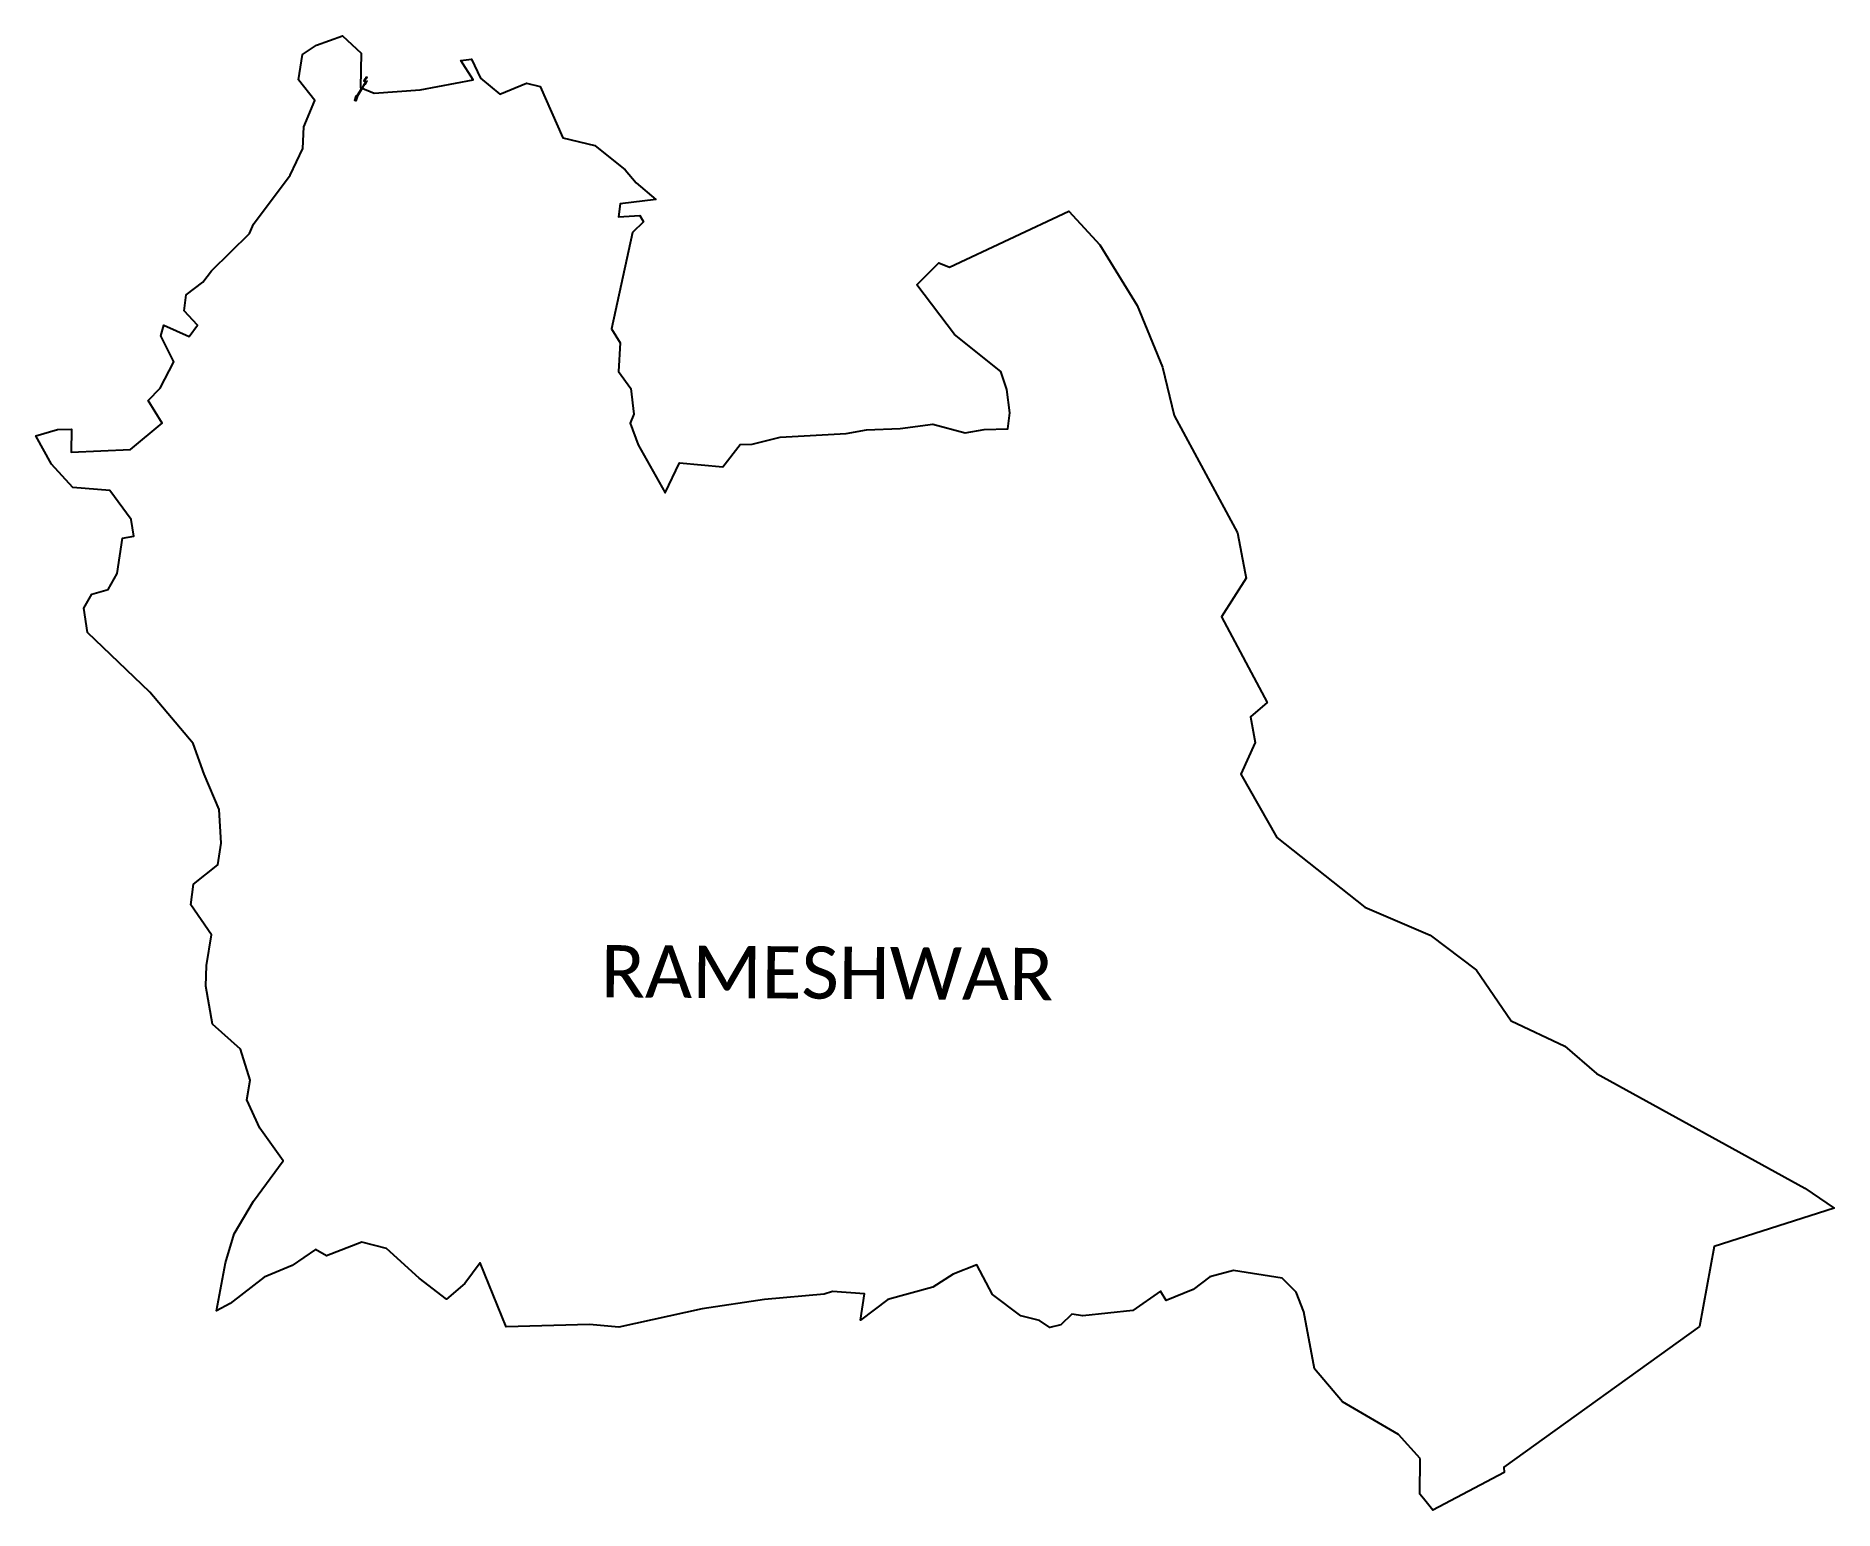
# Model space of a CAD drawing. Header units: metres. Extents: x 319749 to 325959, y 1825850 to 1830940.
import ezdxf

# ---------------------------------------------------------------- set-up
doc = ezdxf.new("R2010")
doc.units = ezdxf.units.M
doc.header["$MEASUREMENT"] = 0
for name, color, linetype in [('BREAKWATER', 6, 'Continuous'), ('village', 3, 'Continuous'), ('VILLAGE NAME', 250, 'Continuous')]:
    doc.layers.add(name, color=color, linetype=linetype)
doc.styles.get("Standard").update_dxf_attribs({"font": 'arial.ttf'})
pattern_1 = [(60, (0, 0), (-3.0479999988, -7e-10), [2.794, -0.254]), (180, (0, 0), (1.524, -2.6396454294), [2.794, -0.254]), (300, (0, 0), (3.0479999988, -7e-10), [2.794, -0.254]), (60, (0.254, 0), (-3.0479999988, -7e-10), [0.508, -2.54]), (300, (0.254, 0), (3.0479999988, -7e-10), [0.508, -2.54]), (60, (-0.127, 0.22), (-3.0479999988, -7e-10), [0.508, -2.54]), (180, (-0.127, 0.22), (1.524, -2.6396454294), [0.508, -2.54]), (300, (-0.127, -0.22), (3.0479999988, -7e-10), [0.508, -2.54]), (180, (-0.127, -0.22), (1.524, -2.6396454294), [0.508, -2.54]), (60, (-1.016, 0), (-3.0479999988, -7e-10), [0.508, -2.54]), (300, (-1.016, 0), (3.0479999988, -7e-10), [0.508, -2.54]), (60, (0.508, -0.88), (-3.0479999988, -7e-10), [0.508, -2.54]), (180, (0.508, -0.88), (1.524, -2.6396454294), [0.508, -2.54]), (300, (0.508, 0.88), (3.0479999988, -7e-10), [0.508, -2.54]), (180, (0.508, 0.88), (1.524, -2.6396454294), [0.508, -2.54]), (0, (0.508, 0.44), (-1.524, 2.6396454294), [1.778, -1.27]), (0, (0.508, -0.44), (-1.524, 2.6396454294), [1.778, -1.27]), (120, (0.127, 0.66), (-3.0479999988, 7e-10), [1.778, -1.27]), (120, (-0.635, 0.22), (-3.0479999988, 7e-10), [1.778, -1.27]), (240, (-0.635, -0.22), (1.5239999988, -2.63964543), [1.778, -1.27]), (240, (0.127, -0.66), (1.5239999988, -2.63964543), [1.778, -1.27])]

msp = doc.modelspace()

# ---------------------------------------------------------------- hatches: boundary and pattern name
at = {"layer": 'BREAKWATER'}
h = msp.add_hatch(dxfattribs=at)
h.set_pattern_fill('ESCHER', color=256, scale=0.1)
h.set_pattern_definition(pattern_1)
h.paths.add_polyline_path([(320880.7, 1830785.9), (320882, 1830784.7), (320887.7, 1830792), (320892.1, 1830798.2), (320890.8, 1830799), (320889.5, 1830797.1), (320886.6, 1830793.4)])
h = msp.add_hatch(dxfattribs=at)
h.set_pattern_fill('ESCHER', color=256, scale=0.1)
h.set_pattern_definition(pattern_1)
h.paths.add_polyline_path([(320891.6, 1830785.3), (320890.4, 1830786.1), (320889.2, 1830784.8), (320887.5, 1830782.2), (320879.5, 1830768.8), (320875.1, 1830762.3), (320870.6, 1830755), (320864.6, 1830744.9), (320859.1, 1830736.5), (320855, 1830732), (320851.3, 1830723.6), (320850.3, 1830717.8), (320853.9, 1830716.6), (320858.7, 1830730.3), (320862.1, 1830737.1), (320868.3, 1830748.2), (320878, 1830763.4), (320884.8, 1830773.1)])

# ---------------------------------------------------------------- linework, layer by layer
at = {"layer": 'BREAKWATER', "flags": 128}
msp.add_lwpolyline([(320890.8, 1830799), (320892.1, 1830798.2), (320887.7, 1830792), (320882, 1830784.7), (320880.7, 1830785.9), (320886.6, 1830793.4), (320889.5, 1830797.1), (320890.8, 1830799)], dxfattribs=at)
msp.add_lwpolyline([(320890.4, 1830786.1), (320891.6, 1830785.3), (320884.8, 1830773.1), (320878, 1830763.4), (320868.3, 1830748.2), (320862.1, 1830737.1), (320858.7, 1830730.3), (320853.9, 1830716.6), (320850.3, 1830717.8), (320851.3, 1830723.6), (320855, 1830732), (320859.1, 1830736.5), (320864.6, 1830744.9), (320870.6, 1830755), (320875.1, 1830762.3), (320879.5, 1830768.8), (320887.5, 1830782.2), (320889.2, 1830784.8)], close=True, dxfattribs=at)
at = {"layer": 'village', "color": 3, "true_color": 0x00ff00}
msp.add_polyline3d([(324529.3, 1826027.9, 0), (324454.5, 1826111.4, 0), (324261.5, 1826224.4, 0), (324164.7, 1826337.6, 0), (324127.3, 1826534.6, 0), (324101.5, 1826602.9, 0), (324053.1, 1826651.1, 0), (323884.3, 1826677.2, 0), (323802.5, 1826655.7, 0), (323744.8, 1826611.4, 0), (323652, 1826573.3, 0), (323632.9, 1826605.5, 0), (323536.7, 1826539.6, 0), (323363.8, 1826520.6, 0), (323325.7, 1826527, 0), (323288, 1826489.7, 0), (323250, 1826480.2, 0), (323214.9, 1826504.7, 0), (323150, 1826521.3, 0), (323052.2, 1826594.2, 0), (322997.8, 1826697.3, 0), (322916.6, 1826664.7, 0), (322845.7, 1826620.3, 0), (322691.3, 1826577, 0), (322596.8, 1826505.5, 0), (322610, 1826596.4, 0), (322499.2, 1826604.7, 0), (322470.8, 1826595.9, 0), (322265.2, 1826577.1, 0), (322049.1, 1826545, 0), (321761.3, 1826481.9, 0), (321660.7, 1826490.4, 0), (321372.3, 1826483.3, 0), (321283.1, 1826703.7, 0), (321230.3, 1826632, 0), (321166.5, 1826578.7, 0), (321071.8, 1826650.8, 0), (320959.7, 1826753.3, 0), (320874.6, 1826774.8, 0), (320752.4, 1826727.8, 0), (320714.7, 1826750.3, 0), (320633.3, 1826694.3, 0), (320536.7, 1826654.3, 0), (320419.2, 1826563.4, 0), (320372.1, 1826537.6, 0), (320403.2, 1826704, 0), (320432.9, 1826804.2, 0), (320500, 1826916.3, 0), (320602.2, 1827056.1, 0), (320521.5, 1827169.4, 0), (320476.7, 1827267.2, 0), (320489, 1827334.9, 0), (320455.5, 1827441.1, 0), (320358, 1827528.1, 0), (320336, 1827659, 0), (320337.7, 1827730.9, 0), (320354.9, 1827836.9, 0), (320283.9, 1827939.7, 0), (320292.5, 1828011.4, 0), (320376.5, 1828077.9, 0), (320388.6, 1828153.1, 0), (320381.2, 1828268.9, 0), (320329.5, 1828391.8, 0), (320291.7, 1828497.6, 0), (320142.5, 1828674.3, 0), (319927.1, 1828880.9, 0), (319914.1, 1828964.3, 0), (319942.3, 1829012.5, 0), (319998.2, 1829029.4, 0), (320029.7, 1829084.1, 0), (320048.1, 1829206.8, 0), (320086.6, 1829213.3, 0), (320078, 1829271.2, 0), (320004.4, 1829371, 0), (319875.7, 1829381.2, 0), (319802, 1829462.2, 0), (319748.9, 1829559.5, 0), (319823.2, 1829581.1, 0), (319871.6, 1829582.1, 0), (319870.2, 1829503.2, 0), (320074.8, 1829512.9, 0), (320184.6, 1829603.7, 0), (320136.1, 1829681.1, 0), (320177.4, 1829724.7, 0), (320225.4, 1829814.9, 0), (320179.9, 1829904.9, 0), (320190, 1829942.3, 0), (320278.1, 1829902.1, 0), (320307.1, 1829942.1, 0), (320260.2, 1829990.8, 0), (320267.4, 1830046.9, 0), (320324.8, 1830090.7, 0), (320355, 1830129.8, 0), (320486, 1830258.7, 0), (320499.8, 1830290.3, 0), (320627.2, 1830459.3, 0), (320670.2, 1830551.5, 0), (320674.4, 1830627.2, 0), (320711.9, 1830717.2, 0), (320655.4, 1830789.3, 0), (320669.5, 1830876.6, 0), (320717.4, 1830909.1, 0), (320807.1, 1830940.5, 0), (320872.1, 1830880.8, 0), (320870, 1830762.6, 0), (320916.4, 1830743.5, 0), (321076.2, 1830754.3, 0), (321258.6, 1830788.4, 0), (321216.2, 1830855.2, 0), (321252.7, 1830859.8, 0), (321284.1, 1830794.7, 0), (321351.4, 1830739.5, 0), (321442.8, 1830777.1, 0), (321489.7, 1830765.5, 0), (321568.3, 1830588.2, 0), (321679.4, 1830561.9, 0), (321784.1, 1830478.1, 0), (321821.2, 1830432.9, 0), (321890, 1830376.3, 0), (321766.8, 1830361.2, 0), (321760.7, 1830316.3, 0), (321834.7, 1830320, 0), (321846.7, 1830298.1, 0), (321809.5, 1830261.8, 0), (321736.2, 1829929.4, 0), (321766.5, 1829881.3, 0), (321760.2, 1829782.3, 0), (321803.6, 1829723.4, 0), (321813.5, 1829634.3, 0), (321801.1, 1829603.8, 0), (321828.5, 1829529, 0), (321922.3, 1829363.1, 0), (321971.3, 1829466.2, 0), (322120.4, 1829452.7, 0), (322181.1, 1829529.2, 0), (322222.7, 1829530.6, 0), (322319.3, 1829555.4, 0), (322546.9, 1829567.9, 0), (322617.4, 1829580.6, 0), (322733.8, 1829585, 0), (322846.7, 1829600.3, 0), (322958.4, 1829570.5, 0), (323023.3, 1829581.9, 0), (323104.9, 1829583.8, 0), (323112.3, 1829638.8, 0), (323101.8, 1829720, 0), (323080.8, 1829781.7, 0), (322921.1, 1829909, 0), (322791.2, 1830081.1, 0), (322867.5, 1830157, 0), (322903.6, 1830141.5, 0), (323316, 1830336, 0), (323423.2, 1830219.3, 0), (323551.3, 1830009.2, 0), (323638.9, 1829797.1, 0), (323679.5, 1829629.5, 0), (323898.3, 1829224.6, 0), (323925.2, 1829085.4, 0), (323928.4, 1829068.4, 0), (323843.5, 1828934.8, 0), (324000.6, 1828639.2, 0), (323943.1, 1828589.4, 0), (323959.2, 1828501.2, 0), (323909.7, 1828391.4, 0), (324034, 1828172.4, 0), (324338.3, 1827931.7, 0), (324564, 1827835.8, 0), (324724.3, 1827714.4, 0), (324843.7, 1827539.1, 0), (325029.2, 1827452, 0), (325138.2, 1827357.5, 0), (325858.2, 1826961.5, 0), (325958.5, 1826892.2, 0), (325544.2, 1826760.8, 0), (325493.8, 1826483.6, 0), (324818.6, 1825998.5, 0), (324819.1, 1825979.8, 0), (324572.8, 1825850.2, 0), (324540.2, 1825890.3, 0), (324527.9, 1825905.5, 0)], close=True, dxfattribs=at)

# ---------------------------------------------------------------- texts
at = {"layer": 'VILLAGE NAME', "insert": (321700.3, 1827801.3), "char_height": 180.345, "attachment_point": 1, "rotation": 359.61391}
msp.add_mtext_dynamic_manual_height_columns('{\\fCalibri|b0|i0|c0|p34;RAMESHWAR}', width=1779.605, gutter_width=901.7, heights=[0], dxfattribs=at)

doc.saveas('drawing.dxf')
